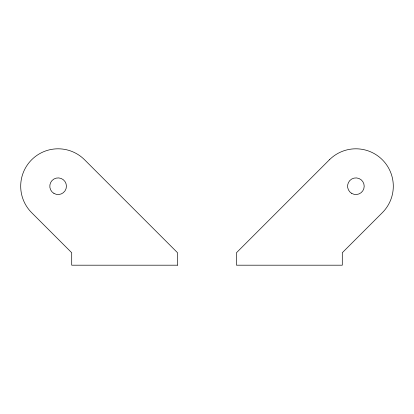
<?xml version="1.0" encoding="UTF-8"?>
<svg xmlns="http://www.w3.org/2000/svg" width="414" height="414" viewBox="0 0 414 414"><rect width="100%" height="100%" fill="white"/><g stroke="black" fill="none" stroke-linecap="round" stroke-linejoin="round"><path stroke-width="0.62" d="M329.435 159.763L236.477 252.726L236.477 265.193L342.29 265.193L342.29 252.726L382.345 212.672A37.41 37.41 0 0 0 382.345 159.763A37.41 37.41 0 0 0 329.435 159.763M177.523 265.193L71.71 265.193L71.71 252.726L31.655 212.672A37.41 37.41 0 0 1 31.655 159.763A37.41 37.41 0 0 1 84.565 159.763L177.523 252.726L177.523 265.193M53.955 193.416A8.311 8.311 0 0 0 66.426 186.217A8.311 8.311 0 0 0 53.955 179.019A8.311 8.311 0 0 0 53.955 193.416M351.734 193.416A8.311 8.311 0 0 0 364.201 186.217A8.311 8.311 0 0 0 351.734 179.019A8.311 8.311 0 0 0 351.734 193.416"/></g></svg>
